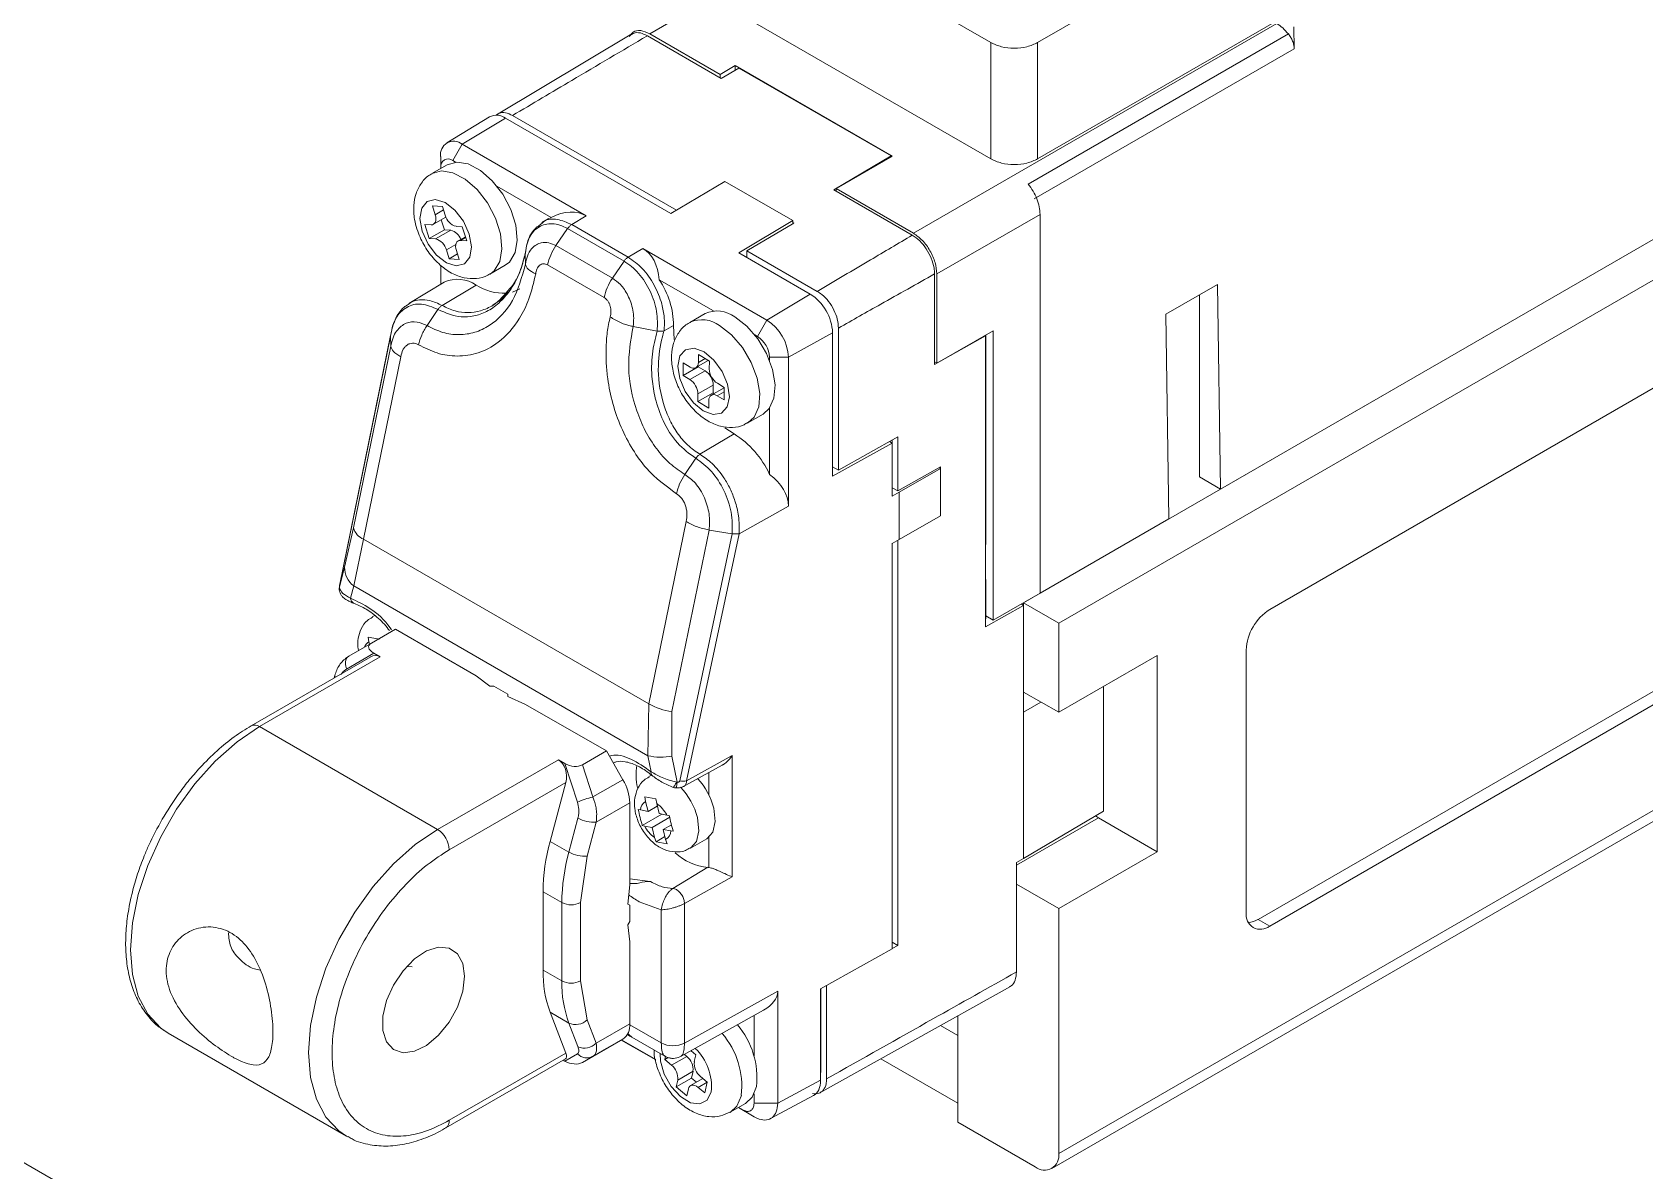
# Model space of a CAD drawing. Header units: millimetres. Extents: x 5 to 415, y 5 to 292.
# Drawn here: x 339.24 to 363.56, y 244.59 to 261.77 of the extents above; entities that cross this region are included whole.
import ezdxf

# ---------------------------------------------------------------- set-up
doc = ezdxf.new("R2010")
doc.units = ezdxf.units.MM

msp = doc.modelspace()

# ---------------------------------------------------------------- linework, layer by layer
at = {"color": 7, "linetype": 'Continuous', "lineweight": 18}
for p, q in [((354.725, 244.851), (401.996, 272.14)), ((354.622, 244.622), (401.892, 271.911)), ((353.7, 261.611), (349.882, 263.816)), ((358.049, 263.714), (354.407, 261.611)), ((353.7, 259.856), (349.882, 262.06)), ((348.286, 261.743), (346.245, 260.523)), ((349.634, 261.07), (348.521, 261.713)), ((348.556, 261.744), (349.617, 261.131)), ((352.533, 258.733), (358.013, 261.897)), ((358.189, 261.742), (354.264, 259.476)), ((357.978, 261.917), (354.407, 259.856)), ((358.273, 261.849), (358.278, 261.517)), ((353.7, 259.856), (353.7, 261.611)), ((358.278, 261.517), (354.353, 259.251)), ((354.407, 261.611), (354.407, 259.856)), ((354.725, 252.853), (369.999, 261.67)), ((349.617, 261.131), (349.846, 261.264)), ((349.899, 261.227), (349.634, 261.07)), ((349.846, 261.264), (352.215, 259.897)), ((349.846, 261.264), (349.846, 261.196)), ((352.198, 259.9), (349.899, 261.227)), ((349.617, 261.08), (349.617, 261.131)), ((357.165, 254.875), (367.524, 260.855)), ((346.141, 260.49), (345.495, 260.099)), ((348.962, 259.082), (346.488, 260.511)), ((367.064, 260.589), (354.195, 253.159)), ((346.382, 260.469), (345.727, 260.078)), ((348.874, 259.03), (346.382, 260.469)), ((345.727, 260.078), (345.586, 259.83)), ((345.727, 260.078), (347.6, 258.997)), ((339.752, 244.342), (312.764, 259.922)), ((345.502, 259.766), (345.272, 259.634)), ((345.403, 259.89), (345.405, 259.725)), ((345.403, 259.89), (345.403, 259.709)), ((345.586, 259.83), (345.628, 259.806)), ((351.331, 259.388), (352.198, 259.9)), ((352.215, 259.897), (351.367, 259.407)), ((352.198, 259.886), (352.198, 259.9)), ((345.405, 259.725), (345.405, 259.71)), ((349.687, 259.515), (348.874, 259.03)), ((350.713, 258.924), (349.687, 259.515)), ((346.251, 259.446), (347.069, 258.974)), ((352.516, 258.704), (351.331, 259.388)), ((351.367, 259.407), (351.367, 259.368)), ((351.367, 259.407), (352.533, 258.733)), ((345.429, 259.138), (345.278, 259.147)), ((345.278, 259.147), (345.32, 259.014)), ((345.471, 259.005), (345.429, 259.138)), ((368.408, 259.119), (357.907, 253.057)), ((345.164, 258.867), (345.231, 258.654)), ((345.258, 258.861), (345.164, 258.867)), ((345.461, 258.787), (345.231, 258.654)), ((345.295, 258.869), (345.482, 258.977)), ((345.325, 258.648), (345.555, 258.781)), ((345.413, 258.937), (345.461, 258.787)), ((345.461, 258.787), (345.555, 258.781)), ((345.729, 258.833), (345.635, 258.838)), ((345.796, 258.62), (345.729, 258.833)), ((346.934, 258.888), (346.866, 258.829)), ((347.025, 258.952), (346.93, 258.894)), ((347.025, 258.952), (347.069, 258.974)), ((347.317, 258.804), (347.142, 258.547)), ((347.317, 258.804), (348.169, 258.312)), ((347.38, 258.865), (347.6, 258.997)), ((347.38, 258.865), (348.231, 258.374)), ((349.899, 258.438), (350.713, 258.924)), ((350.73, 258.888), (350.023, 258.47)), ((350.713, 258.924), (350.713, 258.878)), ((350.713, 258.898), (350.73, 258.888)), ((352.887, 258.121), (354.443, 259.019)), ((354.443, 253.303), (354.443, 259.019)), ((345.231, 258.654), (345.325, 258.648)), ((345.776, 258.682), (345.665, 258.617)), ((345.702, 258.625), (345.796, 258.62)), ((347.142, 258.547), (347.993, 258.056)), ((345.489, 258.482), (345.531, 258.349)), ((345.656, 258.421), (345.531, 258.349)), ((345.531, 258.349), (345.682, 258.34)), ((345.682, 258.34), (345.64, 258.473)), ((346.675, 258.409), (346.681, 258.265)), ((347.993, 258.056), (348.169, 258.312)), ((348.231, 258.374), (348.451, 258.505)), ((348.451, 258.505), (350.324, 257.424)), ((349.899, 258.438), (350.978, 257.815)), ((350.023, 258.47), (350.023, 258.366)), ((351.084, 257.857), (350.023, 258.47)), ((345.403, 258.254), (345.403, 257.964)), ((345.405, 258.252), (345.405, 257.965)), ((346.147, 258.118), (346.377, 258.251)), ((347.014, 258.257), (347.868, 257.764)), ((352.853, 256.753), (352.853, 258.12)), ((352.887, 256.774), (352.887, 258.121)), ((345.456, 257.996), (344.925, 257.674)), ((345.425, 257.644), (345.94, 257.952)), ((346.485, 257.845), (346.595, 257.893)), ((349.517, 257.561), (348.699, 258.033)), ((350.978, 257.815), (350.324, 257.424)), ((356.341, 257.514), (357.119, 257.963)), ((357.119, 257.963), (357.165, 254.875)), ((344.899, 257.649), (344.928, 257.67)), ((345.362, 257.583), (345.197, 257.341)), ((356.847, 255.058), (356.847, 257.806)), ((348.306, 257.327), (348.669, 257.258)), ((348.772, 257.261), (348.915, 257.34)), ((348.915, 257.34), (348.923, 257.132)), ((349.391, 257.521), (349.161, 257.389)), ((350.324, 257.424), (350.182, 257.177)), ((356.387, 254.426), (356.341, 257.514)), ((343.88, 253.433), (344.644, 257.178)), ((344.646, 257.192), (343.881, 253.439)), ((344.65, 257.029), (344.644, 257.178)), ((350.182, 257.177), (350.14, 257.201)), ((351.314, 257.233), (350.649, 256.862)), ((351.314, 255.068), (351.314, 257.233)), ((351.404, 255.159), (351.404, 257.304)), ((353.623, 257.187), (352.853, 256.753)), ((352.887, 256.774), (353.735, 257.263)), ((353.613, 257.192), (353.623, 257.187)), ((353.623, 252.797), (353.623, 257.187)), ((353.624, 254.041), (353.624, 257.199)), ((353.735, 257.263), (353.735, 252.895)), ((344.65, 257.029), (344.089, 254.289)), ((344.239, 254.118), (344.802, 256.87)), ((349.291, 256.902), (349.29, 256.784)), ((349.456, 256.804), (349.291, 256.902)), ((350.649, 256.862), (350.363, 256.863)), ((350.363, 256.863), (350.363, 256.815)), ((350.649, 256.862), (350.649, 254.616)), ((349.061, 256.777), (349.059, 256.588)), ((349.288, 256.72), (349.059, 256.588)), ((349.164, 256.715), (349.061, 256.777)), ((349.162, 256.526), (349.391, 256.659)), ((349.254, 256.706), (349.44, 256.813)), ((349.288, 256.726), (349.288, 256.72)), ((349.288, 256.72), (349.391, 256.659)), ((349.455, 256.685), (349.456, 256.804)), ((352.853, 256.793), (352.887, 256.774)), ((349.059, 256.588), (349.162, 256.526)), ((349.513, 256.444), (349.283, 256.311)), ((349.68, 256.403), (349.485, 256.291)), ((349.513, 256.444), (349.512, 256.325)), ((349.68, 256.409), (349.577, 256.47)), ((349.677, 256.22), (349.68, 256.409)), ((349.512, 256.325), (349.282, 256.193)), ((349.283, 256.311), (349.282, 256.193)), ((349.282, 256.193), (349.447, 256.095)), ((349.447, 256.095), (349.448, 256.213)), ((349.512, 256.325), (349.528, 256.316)), ((349.574, 256.281), (349.677, 256.22)), ((350.036, 255.873), (350.266, 256.006)), ((350.363, 256.095), (350.363, 255.095)), ((349.829, 255.707), (349.314, 255.399)), ((349.69, 255.799), (349.829, 255.707)), ((351.404, 255.159), (352.298, 255.663)), ((352.298, 255.663), (352.298, 254.847)), ((352.213, 255.569), (351.314, 255.068)), ((352.173, 255.593), (352.213, 255.569)), ((352.213, 254.765), (352.213, 255.569)), ((352.215, 255.616), (352.215, 254.887)), ((349.251, 255.338), (349.086, 255.096)), ((351.314, 255.211), (351.404, 255.159)), ((352.298, 254.847), (352.943, 255.21)), ((352.94, 255.182), (352.321, 254.825)), ((352.94, 255.182), (352.917, 255.195)), ((352.94, 254.472), (352.94, 255.182)), ((352.943, 255.21), (352.943, 254.483)), ((352.215, 254.895), (352.298, 254.847)), ((357.165, 254.875), (356.847, 255.058)), ((352.215, 254.887), (352.213, 254.885)), ((352.213, 254.765), (352.321, 254.825)), ((352.321, 254.115), (352.321, 254.825)), ((350.649, 254.616), (349.904, 254.201)), ((352.321, 254.115), (352.94, 254.472)), ((352.94, 254.484), (352.943, 254.483)), ((352.943, 254.483), (352.94, 254.481)), ((354.443, 253.303), (356.387, 254.426)), ((357.731, 248.382), (368.231, 254.444)), ((343.954, 253.697), (344.089, 254.289)), ((349.105, 254.386), (348.542, 251.633)), ((349.453, 254.256), (348.892, 251.516)), ((349.801, 254.2), (349.011, 250.471)), ((349.904, 254.201), (349.113, 250.472)), ((349.801, 254.2), (349.453, 254.256)), ((357.907, 248.28), (368.408, 254.342)), ((344.239, 254.118), (344.092, 253.413)), ((348.542, 251.633), (344.239, 254.118)), ((352.321, 254.115), (352.213, 254.055)), ((352.213, 247.936), (352.213, 254.055)), ((352.215, 254.056), (352.215, 248.057)), ((352.298, 254.102), (352.298, 247.989)), ((353.623, 254.04), (353.624, 254.041)), ((343.954, 253.697), (343.875, 253.392)), ((353.624, 253.511), (353.623, 253.51)), ((353.624, 252.919), (353.624, 253.511)), ((343.875, 253.392), (343.876, 253.387)), ((344.092, 253.413), (344.044, 253.227)), ((348.53, 250.851), (344.092, 253.413)), ((354.443, 253.303), (353.735, 252.895)), ((344.408, 252.966), (344.372, 252.945)), ((354.195, 253.119), (353.623, 252.797)), ((353.624, 252.959), (353.735, 252.895)), ((354.195, 253.119), (354.16, 253.14)), ((354.195, 253.159), (354.195, 252.914)), ((354.195, 253.159), (354.725, 252.853)), ((354.195, 251.507), (354.195, 253.119)), ((344.72, 252.759), (344.358, 252.55)), ((345.938, 252.056), (344.72, 252.759)), ((353.624, 252.919), (353.623, 252.918)), ((354.725, 251.506), (354.725, 252.853)), ((344.358, 252.55), (344.017, 252.354)), ((344.31, 252.64), (344.478, 252.608)), ((344.321, 252.569), (344.31, 252.64)), ((344.33, 252.534), (344.321, 252.569)), ((344.348, 252.343), (342.544, 251.302)), ((344.491, 252.342), (342.669, 251.29)), ((343.984, 252.159), (344.396, 252.397)), ((344.396, 252.397), (344.491, 252.342)), ((356.21, 252.363), (354.725, 251.506)), ((356.21, 252.363), (356.21, 249.403)), ((357.554, 252.445), (357.554, 248.484)), ((343.807, 252.063), (343.797, 252.025)), ((346.144, 251.902), (345.938, 252.056)), ((346.144, 251.902), (346.205, 251.902)), ((346.205, 251.902), (346.417, 251.78)), ((346.417, 251.78), (346.417, 251.744)), ((346.684, 251.626), (346.417, 251.744)), ((354.195, 251.812), (354.725, 251.506)), ((355.4, 251.895), (355.4, 250.015)), ((347.902, 250.922), (346.684, 251.626)), ((348.53, 250.851), (348.542, 251.633)), ((348.892, 250.846), (348.892, 251.516)), ((354.456, 251.661), (354.195, 251.507)), ((354.195, 249.302), (354.195, 251.507)), ((345.356, 249.739), (342.669, 251.29)), ((345.356, 249.739), (347.178, 250.791)), ((347.274, 250.735), (347.178, 250.791)), ((347.54, 250.714), (347.902, 250.922)), ((347.902, 250.922), (348.152, 250.489)), ((348.578, 250.609), (348.53, 250.851)), ((348.892, 250.846), (348.97, 250.451)), ((349.113, 250.472), (349.8, 250.855)), ((349.8, 250.855), (349.8, 249.022)), ((347.466, 250.149), (347.274, 250.735)), ((347.54, 250.714), (347.699, 250.228)), ((348.583, 250.559), (348.544, 250.537)), ((349.047, 250.376), (349.648, 250.706)), ((345.533, 249.432), (347.291, 250.447)), ((347.291, 250.447), (347.054, 249.558)), ((347.699, 250.228), (348.152, 250.489)), ((348.97, 250.451), (348.959, 250.452)), ((347.748, 249.848), (348.255, 250.141)), ((348.255, 250.141), (348.255, 248.903)), ((348.383, 250.04), (348.416, 250.032)), ((348.416, 250.032), (348.531, 250.01)), ((348.482, 250.231), (348.65, 250.2)), ((348.493, 250.16), (348.482, 250.231)), ((348.531, 250.01), (348.493, 250.16)), ((348.67, 250.09), (348.531, 250.01)), ((348.65, 250.2), (348.661, 250.128)), ((348.661, 250.128), (348.698, 249.978)), ((347.337, 249.395), (347.474, 249.909)), ((347.611, 249.334), (347.748, 249.848)), ((348.74, 249.97), (348.443, 249.799)), ((348.476, 249.79), (348.443, 249.799)), ((348.591, 249.768), (348.476, 249.79)), ((348.858, 249.923), (348.591, 249.768)), ((348.698, 249.978), (348.813, 249.956)), ((348.885, 249.81), (348.758, 249.737)), ((348.813, 249.956), (348.851, 249.951)), ((354.195, 249.302), (355.4, 250.015)), ((355.28, 249.944), (355.326, 249.913)), ((355.326, 249.913), (356.21, 249.403)), ((347.337, 249.395), (347.054, 249.558)), ((348.628, 249.618), (348.591, 249.768)), ((348.651, 249.554), (348.628, 249.618)), ((348.784, 249.631), (348.651, 249.554)), ((348.818, 249.522), (348.651, 249.554)), ((348.873, 249.715), (348.758, 249.737)), ((348.758, 249.737), (348.796, 249.586)), ((348.796, 249.586), (348.818, 249.522)), ((348.912, 249.71), (348.873, 249.715)), ((349.169, 249.454), (349.416, 249.597)), ((347.513, 248.635), (347.611, 249.334)), ((354.088, 249.242), (354.195, 249.302)), ((356.21, 249.403), (354.725, 248.546)), ((349.435, 249.167), (348.906, 248.847)), ((354.088, 247.588), (354.088, 249.242)), ((354.089, 247.71), (354.089, 249.242)), ((348.225, 248.613), (348.255, 248.903)), ((348.565, 248.954), (348.255, 248.992)), ((348.255, 248.922), (348.368, 248.921)), ((348.57, 248.951), (348.565, 248.954)), ((349.8, 249.022), (349.081, 248.62)), ((354.725, 248.546), (354.089, 248.913)), ((346.947, 248.799), (346.947, 247.616)), ((347.23, 248.635), (346.947, 248.799)), ((347.23, 247.453), (347.23, 248.635)), ((347.513, 247.453), (347.513, 248.635)), ((348.225, 248.613), (348.255, 248.595)), ((348.255, 248.595), (348.255, 248.35)), ((348.73, 248.525), (348.397, 248.646)), ((349.081, 248.62), (349.081, 246.516)), ((348.255, 248.35), (348.225, 248.297)), ((348.73, 248.525), (348.73, 246.518)), ((354.725, 248.546), (354.725, 244.851)), ((357.731, 248.382), (357.907, 248.28)), ((348.225, 248.297), (348.255, 248.042)), ((348.255, 248.042), (348.255, 246.805)), ((351.134, 247.334), (352.213, 247.936)), ((352.215, 248.057), (352.213, 248.056)), ((352.213, 248.038), (352.298, 247.989)), ((352.213, 247.941), (352.298, 247.989)), ((344.903, 247.673), (344.972, 247.664)), ((347.23, 247.453), (346.947, 247.616)), ((354.089, 247.71), (354.088, 247.681)), ((347.611, 246.867), (347.513, 247.453)), ((351.11, 245.758), (353.999, 247.368)), ((351.224, 247.384), (351.225, 247.384)), ((351.225, 247.384), (351.35, 247.455)), ((351.225, 247.384), (351.225, 245.975)), ((349.081, 246.516), (350.487, 247.3)), ((350.487, 247.3), (350.487, 245.607)), ((351.134, 245.955), (351.134, 247.334)), ((351.136, 246.074), (351.136, 247.335)), ((347.054, 246.98), (347.291, 246.364)), ((347.054, 246.98), (347.337, 246.816)), ((347.748, 246.512), (347.611, 246.867)), ((349.03, 246.316), (350.273, 247.01)), ((350.13, 246.93), (350.13, 246.322)), ((353.205, 245.32), (353.205, 246.925)), ((341.294, 246.663), (343.981, 245.111)), ((347.337, 246.816), (347.474, 246.461)), ((348.255, 246.805), (347.748, 246.512)), ((353.205, 246.627), (352.942, 246.779)), ((347.902, 246.431), (347.54, 246.223)), ((348.152, 246.576), (347.699, 246.314)), ((347.902, 246.431), (348.152, 246.576)), ((348.647, 246.261), (348.127, 246.561)), ((348.13, 246.563), (348.646, 246.265)), ((348.288, 246.604), (348.782, 246.318)), ((349.252, 246.339), (349.179, 246.4)), ((345.481, 245.235), (347.285, 246.276)), ((347.291, 246.364), (345.533, 245.35)), ((347.274, 246.244), (347.252, 246.257)), ((347.466, 246.355), (347.274, 246.244)), ((347.54, 246.223), (347.699, 246.314)), ((348.794, 246.312), (348.784, 246.266)), ((348.836, 246.296), (348.784, 246.266)), ((348.784, 246.266), (348.885, 246.182)), ((348.885, 246.182), (349.115, 246.314)), ((349.079, 246.344), (349.115, 246.314)), ((349.229, 246.236), (349.252, 246.339)), ((353.205, 245.606), (352.043, 246.277)), ((349.186, 245.986), (348.956, 245.854)), ((348.979, 245.957), (348.956, 245.854)), ((349.209, 246.09), (348.979, 245.957)), ((349.359, 245.981), (349.173, 245.874)), ((349.209, 246.09), (349.186, 245.986)), ((349.186, 245.986), (349.261, 245.924)), ((349.424, 245.927), (349.323, 246.011)), ((349.388, 245.762), (349.424, 245.927)), ((350.487, 245.607), (351.134, 245.955)), ((348.956, 245.854), (349.117, 245.719)), ((349.117, 245.719), (349.14, 245.823)), ((349.287, 245.846), (349.388, 245.762)), ((350.13, 245.748), (350.13, 245.609)), ((350.377, 245.375), (351.026, 245.724)), ((349.771, 245.471), (350.001, 245.604)), ((350.133, 245.403), (349.893, 245.542)), ((349.896, 245.543), (349.956, 245.508)), ((350.133, 245.403), (350.03, 245.464)), ((350.13, 245.609), (350.487, 245.607)), ((354.372, 244.647), (353.205, 245.32)), ((344.003, 245.1), (343.981, 245.111))]:
    msp.add_line(p, q, dxfattribs=at)
at = {"color": 8, "linetype": 'Continuous', "lineweight": 18}
for p, q in [((348.556, 261.744), (349.735, 262.425)), ((345.32, 259.014), (345.445, 259.086)), ((345.631, 258.564), (345.489, 258.482)), ((345.78, 258.671), (345.702, 258.625)), ((349.29, 256.784), (349.391, 256.842)), ((349.679, 256.341), (349.574, 256.281)), ((348.544, 250.537), (348.587, 250.556)), ((349.45, 250.597), (349.45, 250.257)), ((355.326, 249.913), (354.089, 249.199)), ((349.45, 249.621), (349.45, 249.165)), ((354.088, 247.709), (354.089, 247.71)), ((348.255, 246.792), (348.73, 246.518)), ((349.423, 245.924), (349.287, 245.846)), ((351.136, 246.074), (351.134, 246.073)), ((350.03, 245.464), (349.956, 245.508))]:
    msp.add_line(p, q, dxfattribs=at)
at = {"color": 7, "linetype": 'Continuous', "lineweight": 18, "flags": 128}
for points in [[(346.377, 258.251), (346.441, 258.3), (346.526, 258.441), (346.558, 258.632), (346.536, 258.856), (346.46, 259.094), (346.339, 259.324), (346.182, 259.526), (346.003, 259.683), (345.819, 259.779), (345.645, 259.807), (345.502, 259.766)], [(345.125, 258.765), (345.213, 258.571), (345.341, 258.404), (345.491, 258.288), (345.639, 258.242), (345.763, 258.272), (345.843, 258.373), (345.869, 258.531), (345.835, 258.722), (345.747, 258.915), (345.619, 259.083), (345.469, 259.199), (345.321, 259.245), (345.197, 259.215), (345.117, 259.113), (345.091, 258.955), (345.125, 258.765)], [(345.258, 258.861), (345.279, 258.863), (345.297, 258.871), (345.312, 258.884), (345.323, 258.903), (345.33, 258.926), (345.331, 258.953), (345.328, 258.983), (345.32, 259.014)], [(345.702, 258.625), (345.681, 258.624), (345.663, 258.616), (345.648, 258.602), (345.637, 258.584), (345.631, 258.56), (345.629, 258.533), (345.632, 258.504), (345.64, 258.473)], [(350.266, 256.006), (350.36, 256.09), (350.43, 256.247), (350.446, 256.449), (350.408, 256.68), (350.318, 256.918), (350.185, 257.142), (350.02, 257.332), (349.838, 257.472)], [(349.375, 256.944), (349.226, 256.998), (349.098, 256.977), (349.012, 256.882), (348.98, 256.73), (349.008, 256.541), (349.09, 256.347), (349.215, 256.175), (349.363, 256.053), (349.512, 255.998), (349.64, 256.019), (349.726, 256.114), (349.758, 256.267), (349.731, 256.455), (349.648, 256.65), (349.523, 256.821), (349.375, 256.944)], [(344.089, 253.152), (344.09, 253.151), (344.102, 253.146)], [(352.213, 253.008), (352.213, 252.907), (352.213, 252.906)], [(344.017, 252.354), (344, 252.34), (343.993, 252.333)], [(342.669, 251.29), (342.332, 251.061), (342.004, 250.77), (341.697, 250.428), (341.419, 250.043), (341.18, 249.628), (340.985, 249.195), (340.842, 248.757), (340.754, 248.329), (340.725, 247.922), (340.754, 247.549), (340.842, 247.221), (340.985, 246.949), (341.18, 246.741), (341.294, 246.663)], [(349.416, 249.597), (349.416, 249.597), (349.508, 249.699), (349.545, 249.86), (349.523, 250.059)], [(345.763, 247.524), (345.735, 247.297), (345.655, 247.059), (345.53, 246.831), (345.37, 246.632), (345.19, 246.481), (345.006, 246.391), (344.835, 246.369), (344.691, 246.419), (344.587, 246.535), (344.532, 246.707), (344.532, 246.92), (344.587, 247.155), (344.691, 247.391), (344.835, 247.607), (345.006, 247.784), (345.19, 247.906), (345.37, 247.962), (345.53, 247.948), (345.655, 247.864), (345.735, 247.718), (345.763, 247.524)], [(349.287, 245.846), (349.263, 245.863), (349.239, 245.875), (349.216, 245.881), (349.194, 245.881), (349.175, 245.875), (349.159, 245.863), (349.147, 245.845), (349.14, 245.823)], [(350.001, 245.604), (350.101, 245.698), (350.168, 245.858)]]:
    msp.add_lwpolyline(points, dxfattribs=at)
at = {"color": 8, "linetype": 'Continuous', "lineweight": 18, "flags": 128}
for points in [[(345.274, 259.634), (345.416, 259.674), (345.589, 259.646), (345.773, 259.55), (345.952, 259.394), (346.109, 259.191), (346.231, 258.961), (346.306, 258.723), (346.328, 258.499), (346.296, 258.308), (346.211, 258.168), (346.148, 258.118)], [(349.608, 257.34), (349.79, 257.2), (349.955, 257.009), (350.088, 256.785), (350.178, 256.547), (350.217, 256.317), (350.2, 256.114), (350.13, 255.958), (350.037, 255.873)], [(343.881, 253.439), (343.881, 253.439), (343.88, 253.433)], [(349.275, 249.916), (349.298, 249.717), (349.261, 249.556), (349.169, 249.454), (349.169, 249.454)], [(343.981, 245.111), (343.867, 245.19), (343.672, 245.398), (343.529, 245.67), (343.441, 245.998), (343.412, 246.371), (343.441, 246.778), (343.529, 247.206), (343.672, 247.644), (343.867, 248.077), (344.106, 248.492), (344.384, 248.876), (344.691, 249.219), (345.019, 249.51), (345.356, 249.739)], [(348.228, 246.662), (348.244, 246.64), (348.288, 246.604), (348.288, 246.604)], [(348.716, 246.356), (348.721, 246.24), (348.776, 246.045), (348.881, 245.858), (349.02, 245.707), (349.171, 245.615), (349.313, 245.597), (349.422, 245.655), (349.484, 245.78)], [(349.938, 245.726), (349.871, 245.565), (349.769, 245.47)]]:
    msp.add_lwpolyline(points, dxfattribs=at)
at = {"color": 7, "linetype": 'Continuous', "lineweight": 18}
for centre, radius, start, end in [((346.244, 260.288), 0.227, 52.6431, 116.9972), ((345.601, 259.922), 0.201, 50.7967, 189.214), ((345.515, 259.743), 0.112, 50.7967, 189.214), ((345.692, 259.058), 0.227, 193.5873, 255.3828), ((345.501, 258.567), 0.22, 19.9046, 75.747), ((345.268, 258.428), 0.227, 13.5873, 75.3828), ((345.659, 257.55), 0.49, 55.1289, 114.5113), ((346.361, 258.607), 0.779, 237.2747, 272.3223), ((347.674, 257.334), 1.241, 0.3061, 34.2962), ((350.584, 257.2), 0.731, 2.6055, 57.3945), ((349.574, 257.126), 0.435, 52.6798, 114.8396), ((349.943, 256.83), 0.706, 2.6055, 57.3945), ((349.97, 256.845), 0.393, 2.6055, 57.3945), ((349.214, 256.773), 0.0765, 229.2959, 7.6773), ((349.245, 256.434), 0.269, 2.0947, 56.8925), ((349.723, 256.695), 0.269, 182.0947, 236.8925), ((349.015, 256.301), 0.269, 2.0947, 56.8925), ((349.524, 256.223), 0.0765, 49.2959, 187.6773), ((349.065, 254.5), 1.428, 24.6484, 57.6802), ((344.335, 254.353), 0.254, 194.6433, 247.8229), ((344.31, 253.695), 0.357, 179.6706, 232.1791), ((358.321, 252.41), 0.768, 122.6055, 177.3945), ((349.049, 252.563), 1.059, 241.3971, 261.4817), ((348.723, 251.7), 0.871, 257.2195, 281.2281), ((349.384, 250.567), 1.033, 172.2971, 190.9412), ((347.534, 250.116), 0.721, 1.9565, 31.1437), ((349.061, 250.728), 0.262, 259.029, 281.4355), ((348.512, 249.797), 1.044, 14.4989, 42.6057), ((347.968, 249.045), 1.213, 102.8357, 114.4673), ((348.561, 250.032), 0.145, 117.863, 180.0731), ((348.381, 249.728), 0.489, 27.8638, 55.0679), ((347.711, 250.329), 0.482, 240.573, 274.4412), ((348.908, 250.019), 0.489, 207.8638, 235.0679), ((345.149, 249.415), 0.384, 2.6055, 57.3945), ((349.919, 248.769), 2.972, 164.5964, 179.4278), ((348.728, 249.715), 0.145, 297.863, 0.0731), ((350.202, 248.606), 2.972, 164.5964, 179.4278), ((347.574, 249.815), 0.482, 240.573, 274.4412), ((349.515, 250.019), 0.856, 227.77, 264.6659), ((349.434, 249.077), 0.0899, 80.1027, 89.1957), ((347.372, 248.908), 0.307, 242.6097, 297.3903), ((357.769, 248.449), 0.218, 170.786, 309.2033), ((357.561, 248.652), 0.319, 274.2956, 302.1014), ((348.724, 247.587), 1.777, 179.0429, 199.9698), ((347.372, 247.726), 0.307, 242.6097, 297.3903), ((349.007, 247.423), 1.777, 179.0429, 199.9698), ((347.438, 247.035), 0.241, 245.1196, 315.9168), ((348.005, 246.78), 0.252, 305.698, 5.6204), ((348.919, 245.986), 1.255, 354.1655, 39.9227), ((347.575, 246.679), 0.241, 245.1196, 315.9168), ((348.907, 246.86), 0.385, 242.6565, 296.7662), ((347.608, 246.481), 0.19, 221.6035, 298.6028), ((348.723, 245.982), 0.257, 354.3911, 50.9992), ((348.953, 246.115), 0.257, 354.3911, 50.9992), ((349.485, 246.211), 0.257, 174.3911, 230.9992), ((354.51, 244.816), 0.218, 230.7967, 9.214)]:
    msp.add_arc(centre, radius, start, end, dxfattribs=at)
at = {"color": 8, "linetype": 'Continuous', "lineweight": 18}
for centre, radius, start, end in [((349.344, 256.992), 0.437, 52.7303, 114.3301), ((344.147, 253.238), 0.104, 186.1348, 236.1334), ((344.375, 252.454), 0.126, 115.3243, 163.4871), ((344.15, 252.238), 0.183, 148.7409, 205.3665), ((343.843, 252.057), 0.036, 170.2858, 217.2908), ((342.596, 251.191), 0.123, 53.6691, 115.3766), ((348.628, 250.591), 0.053, 159.6034, 223.5647), ((348.267, 249.656), 1.042, 14.4716, 43.8397), ((349.115, 249.88), 1.427, 232.1158, 239.8066), ((348.716, 245.862), 1.229, 353.6564, 40.6028), ((348.685, 245.859), 0.803, 354.3718, 45.8983), ((345.408, 245.337), 0.126, 306.0804, 5.587)]:
    msp.add_arc(centre, radius, start, end, dxfattribs=at)
at = {"color": 7, "linetype": 'Continuous', "lineweight": 18}
for centre, major_axis, ratio, start_param, end_param in [((347.013, 257.968), (0.584, 1.03), 0.582265, 6.278788, 6.987561), ((347.864, 257.476), (0.584, 1.03), 0.582265, 5.570015, 6.278788), ((349.326, 254.623), (1.322, -0.01), 0.582312, 0.004439, 0.673727), ((344.594, 252.456), (0.277, -0.044), 0.427891, 2.6564, 3.982929), ((344.427, 252.1), (-0.02, 0.262), 0.715187, 5.829269, 6.614586), ((347.114, 250.549), (-0.02, 0.262), 0.715187, 4.258473, 5.829269), ((347.376, 250.85), (0.213, -0.081), 0.649455, 4.471399, 5.797929), ((349.773, 247.303), (0.713, -0.005), 0.572321, 5.493418, 6.287473), ((347.376, 246.359), (0.213, -0.081), 0.649455, 4.471399, 5.797929), ((347.114, 246.467), (-0.177, 0.186), 0.349555, 3.057513, 3.842992), ((350.781, 246.159), (-0.25, 0.433), 0.577206, 3.124143, 3.92692)]:
    msp.add_ellipse(centre, major_axis=major_axis, ratio=ratio, start_param=start_param, end_param=end_param, dxfattribs=at)
for points, knots in [([(348.521, 261.713), (348.141, 261.489), (347.462, 261.089), (346.785, 260.687), (346.488, 260.511)], [0, 0, 0, 0, 0.5600048, 1, 1, 1, 1]), ([(348.556, 261.744), (348.51, 261.764), (348.418, 261.804), (348.305, 261.785), (348.265, 261.726), (348.247, 261.701)], [0, 0, 0, 0, 0.361076, 0.722152, 1, 1, 1, 1]), ([(348.277, 261.73), (348.296, 261.742), (348.343, 261.769), (348.431, 261.757), (348.495, 261.726), (348.521, 261.713)], [0, 0, 0, 0, 0.299747, 0.722127, 1, 1, 1, 1]), ([(346.488, 260.511), (346.452, 260.527), (346.381, 260.559), (346.301, 260.559), (346.27, 260.533), (346.262, 260.527)], [0, 0, 0, 0, 0.422991, 0.845983, 1, 1, 1, 1]), ([(345.276, 259.63), (345.266, 259.626), (345.199, 259.599), (345.108, 259.495), (345.023, 259.335), (344.99, 259.148), (344.999, 258.966), (345.032, 258.847), (345.045, 258.799)], [0, 0, 0, 0, 0.035251, 0.237625, 0.430959, 0.631333, 0.850115, 1, 1, 1, 1]), ([(345.045, 258.799), (345.06, 258.757), (345.102, 258.639), (345.208, 258.454), (345.371, 258.265), (345.556, 258.129), (345.751, 258.053), (345.938, 258.044), (346.076, 258.07), (346.134, 258.115), (346.144, 258.123)], [0, 0, 0, 0, 0.086895, 0.243578, 0.402729, 0.567651, 0.711123, 0.843446, 0.971348, 1, 1, 1, 1]), ([(346.675, 258.409), (346.69, 258.5), (346.721, 258.68), (346.85, 258.819), (346.978, 258.873), (347.086, 258.883), (347.2, 258.862), (347.278, 258.823), (347.317, 258.804)], [0, 0, 0, 0, 0.249328, 0.498429, 0.623734, 0.74892, 0.874188, 1, 1, 1, 1]), ([(346.854, 258.832), (346.825, 258.799), (346.762, 258.729), (346.703, 258.592), (346.689, 258.487), (346.683, 258.439)], [0, 0, 0, 0, 0.3342178, 0.7040624, 1, 1, 1, 1]), ([(347.142, 258.547), (347.106, 258.564), (347.031, 258.599), (346.929, 258.598), (346.842, 258.564), (346.766, 258.5), (346.706, 258.399), (346.689, 258.308), (346.681, 258.265)], [0, 0, 0, 0, 0.1677364, 0.3521428, 0.4871717, 0.6389737, 0.831837, 1, 1, 1, 1]), ([(351.084, 257.857), (351.351, 258.016), (351.828, 258.298), (352.306, 258.58), (352.516, 258.704)], [0, 0, 0, 0, 0.560004, 1, 1, 1, 1]), ([(352.516, 258.704), (352.554, 258.678), (352.63, 258.626), (352.731, 258.5), (352.807, 258.357), (352.847, 258.224), (352.851, 258.15), (352.853, 258.12)], [0, 0, 0, 0, 0.214702, 0.429406, 0.644091, 0.858768, 1, 1, 1, 1]), ([(345.362, 257.583), (345.478, 257.533), (345.657, 257.457), (345.907, 257.478), (346.102, 257.546), (346.288, 257.675), (346.454, 257.864), (346.593, 258.11), (346.647, 258.308), (346.675, 258.409)], [0, 0, 0, 0, 0.208514, 0.323681, 0.445533, 0.574254, 0.709641, 0.851769, 1, 1, 1, 1]), ([(346.683, 258.443), (346.661, 258.357), (346.617, 258.184), (346.532, 258.001), (346.466, 257.92), (346.448, 257.898)], [0, 0, 0, 0, 0.4240033, 0.8469584, 1, 1, 1, 1]), ([(346.68, 258.425), (346.679, 258.424), (346.675, 258.419), (346.675, 258.414), (346.675, 258.409)], [0, 0, 0, 0, 0.2539599, 1, 1, 1, 1]), ([(348.169, 258.312), (348.207, 258.287), (348.283, 258.237), (348.39, 258.13), (348.485, 258.003), (348.589, 257.815), (348.679, 257.55), (348.672, 257.355), (348.669, 257.258)], [0, 0, 0, 0, 0.125761, 0.251022, 0.376238, 0.501616, 0.75075, 1, 1, 1, 1]), ([(348.772, 257.261), (348.775, 257.296), (348.781, 257.354), (348.778, 257.423), (348.77, 257.522), (348.738, 257.695), (348.631, 257.959), (348.451, 258.217), (348.304, 258.322), (348.231, 258.374)], [0, 0, 0, 0, 0.090046, 0.1488, 0.16561, 0.323005, 0.545075, 0.775892, 1, 1, 1, 1]), ([(345.069, 257.05), (345.162, 257.004), (345.355, 256.908), (345.663, 256.867), (345.979, 256.913), (346.312, 257.09), (346.569, 257.383), (346.751, 257.748), (346.807, 257.992), (346.836, 258.121)], [0, 0, 0, 0, 0.121587, 0.252403, 0.39297, 0.543184, 0.741385, 0.863001, 1, 1, 1, 1]), ([(346.681, 258.265), (346.627, 258.072), (346.519, 257.684), (346.21, 257.365), (345.92, 257.228), (345.682, 257.194), (345.435, 257.223), (345.276, 257.302), (345.197, 257.341)], [0, 0, 0, 0, 0.24816, 0.498007, 0.623539, 0.749196, 0.875133, 1, 1, 1, 1]), ([(346.681, 258.265), (346.689, 258.24), (346.706, 258.189), (346.793, 258.144), (346.836, 258.121)], [0, 0, 0, 0, 0.50013, 1, 1, 1, 1]), ([(346.836, 258.121), (346.838, 258.134), (346.84, 258.16), (346.853, 258.195), (346.871, 258.227), (346.894, 258.251), (346.922, 258.268), (346.952, 258.274), (346.984, 258.272), (347.004, 258.262), (347.014, 258.257)], [0, 0, 0, 0, 0.11782, 0.242931, 0.371062, 0.499161, 0.624773, 0.752597, 0.87771, 1, 1, 1, 1]), ([(348.306, 257.327), (348.31, 257.368), (348.319, 257.447), (348.304, 257.573), (348.274, 257.691), (348.216, 257.826), (348.123, 257.963), (348.035, 258.026), (347.993, 258.056)], [0, 0, 0, 0, 0.155857, 0.300953, 0.437924, 0.567125, 0.799357, 1, 1, 1, 1]), ([(352.853, 258.12), (352.583, 257.968), (352.099, 257.696), (351.616, 257.424), (351.404, 257.304)], [0, 0, 0, 0, 0.560005, 1, 1, 1, 1]), ([(346.415, 257.855), (346.397, 257.829), (346.332, 257.741), (346.249, 257.686), (346.19, 257.647)], [0, 0, 0, 0, 0.2869154, 1, 1, 1, 1]), ([(351.404, 257.304), (351.4, 257.347), (351.393, 257.434), (351.338, 257.577), (351.257, 257.707), (351.167, 257.803), (351.107, 257.842), (351.084, 257.857)], [0, 0, 0, 0, 0.214702, 0.429404, 0.644089, 0.858766, 1, 1, 1, 1]), ([(344.644, 257.178), (344.665, 257.273), (344.708, 257.463), (344.882, 257.633), (345.11, 257.692), (345.278, 257.619), (345.362, 257.583)], [0, 0, 0, 0, 0.249805, 0.4994208, 0.7493558, 1, 1, 1, 1]), ([(344.898, 257.65), (344.883, 257.641), (344.826, 257.606), (344.751, 257.505), (344.679, 257.362), (344.659, 257.25), (344.65, 257.199)], [0, 0, 0, 0, 0.110958, 0.424271, 0.735338, 1, 1, 1, 1]), ([(345.425, 257.644), (345.413, 257.637), (345.391, 257.621), (345.372, 257.596), (345.362, 257.583)], [0, 0, 0, 0, 0.497258, 1, 1, 1, 1]), ([(347.868, 257.764), (347.878, 257.757), (347.897, 257.744), (347.923, 257.713), (347.945, 257.677), (347.961, 257.636), (347.97, 257.593), (347.973, 257.55), (347.97, 257.508), (347.962, 257.485), (347.959, 257.473)], [0, 0, 0, 0, 0.120683, 0.247152, 0.372056, 0.500257, 0.625655, 0.756459, 0.880216, 1, 1, 1, 1]), ([(345.197, 257.341), (345.146, 257.363), (345.039, 257.411), (344.904, 257.392), (344.804, 257.333), (344.735, 257.259), (344.679, 257.159), (344.659, 257.073), (344.65, 257.029)], [0, 0, 0, 0, 0.20459, 0.437673, 0.566426, 0.702382, 0.846176, 1, 1, 1, 1]), ([(345.069, 257.05), (345.082, 257.1), (345.109, 257.2), (345.167, 257.294), (345.197, 257.341)], [0, 0, 0, 0, 0.497276, 1, 1, 1, 1]), ([(347.959, 257.473), (347.943, 257.396), (347.911, 257.241), (347.895, 257.002), (347.898, 256.766), (347.925, 256.49), (347.991, 256.165), (348.119, 255.802), (348.291, 255.472), (348.558, 255.096), (348.802, 254.919), (348.961, 254.804)], [0, 0, 0, 0, 0.0807818, 0.1631825, 0.2359455, 0.3083729, 0.4276881, 0.5464675, 0.668586, 0.7850252, 1, 1, 1, 1]), ([(348.306, 257.327), (348.298, 257.329), (348.234, 257.342), (348.104, 257.383), (348.009, 257.442), (347.959, 257.473)], [0, 0, 0, 0, 0.057383, 0.500719, 1, 1, 1, 1]), ([(349.086, 255.096), (349.009, 255.147), (348.855, 255.25), (348.653, 255.478), (348.483, 255.749), (348.312, 256.152), (348.2, 256.713), (348.271, 257.123), (348.306, 257.327)], [0, 0, 0, 0, 0.124992, 0.25075, 0.376332, 0.502046, 0.751878, 1, 1, 1, 1]), ([(349.169, 257.386), (349.153, 257.379), (349.081, 257.348), (348.988, 257.238), (348.908, 257.076), (348.878, 256.887), (348.895, 256.677), (348.963, 256.453), (349.08, 256.234), (349.238, 256.041), (349.421, 255.898), (349.615, 255.815), (349.802, 255.797), (349.949, 255.82), (350.015, 255.867), (350.032, 255.88)], [0, 0, 0, 0, 0.022012, 0.101681, 0.178195, 0.257964, 0.345179, 0.438463, 0.532741, 0.628356, 0.727178, 0.814747, 0.895167, 0.97242, 1, 1, 1, 1]), ([(348.669, 257.258), (348.64, 257.144), (348.581, 256.913), (348.582, 256.562), (348.637, 256.22), (348.755, 255.882), (348.961, 255.549), (349.155, 255.408), (349.251, 255.338)], [0, 0, 0, 0, 0.165533, 0.335366, 0.46358, 0.624197, 0.813309, 1, 1, 1, 1]), ([(348.772, 257.261), (348.761, 257.259), (348.742, 257.254), (348.71, 257.254), (348.686, 257.256), (348.674, 257.258), (348.669, 257.258)], [0, 0, 0, 0, 0.3750968, 0.6707688, 0.8788018, 1, 1, 1, 1]), ([(349.314, 255.399), (349.25, 255.442), (349.125, 255.528), (348.967, 255.717), (348.84, 255.941), (348.717, 256.278), (348.664, 256.71), (348.714, 257.068), (348.764, 257.232), (348.772, 257.261)], [0, 0, 0, 0, 0.126531, 0.24913, 0.370781, 0.498971, 0.748687, 0.955099, 1, 1, 1, 1]), ([(344.65, 257.029), (344.658, 257.002), (344.674, 256.948), (344.759, 256.896), (344.802, 256.87)], [0, 0, 0, 0, 0.500435, 1, 1, 1, 1]), ([(344.802, 256.87), (344.81, 256.906), (344.823, 256.962), (344.86, 257.016), (344.895, 257.049), (344.935, 257.069), (344.979, 257.076), (345.025, 257.072), (345.054, 257.058), (345.069, 257.05)], [0, 0, 0, 0, 0.245572, 0.373218, 0.499285, 0.625401, 0.751777, 0.877837, 1, 1, 1, 1]), ([(349.251, 255.338), (349.261, 255.35), (349.28, 255.376), (349.303, 255.391), (349.314, 255.399)], [0, 0, 0, 0, 0.502742, 1, 1, 1, 1]), ([(349.314, 255.399), (349.376, 255.356), (349.507, 255.267), (349.661, 255.076), (349.773, 254.879), (349.851, 254.684), (349.91, 254.449), (349.906, 254.289), (349.904, 254.201)], [0, 0, 0, 0, 0.180061, 0.378365, 0.505739, 0.63991, 0.801206, 1, 1, 1, 1]), ([(349.251, 255.338), (349.333, 255.278), (349.496, 255.159), (349.685, 254.86), (349.804, 254.521), (349.802, 254.307), (349.801, 254.2)], [0, 0, 0, 0, 0.2502245, 0.5000044, 0.7497637, 1, 1, 1, 1]), ([(349.086, 255.096), (349.057, 255.048), (349, 254.954), (348.974, 254.854), (348.961, 254.804)], [0, 0, 0, 0, 0.502722, 1, 1, 1, 1]), ([(349.453, 254.256), (349.457, 254.337), (349.466, 254.496), (349.401, 254.711), (349.321, 254.861), (349.226, 254.994), (349.141, 255.056), (349.086, 255.096)], [0, 0, 0, 0, 0.256012, 0.50256, 0.638236, 0.766006, 1, 1, 1, 1]), ([(348.961, 254.804), (348.975, 254.794), (349.003, 254.775), (349.041, 254.732), (349.073, 254.681), (349.097, 254.623), (349.113, 254.562), (349.122, 254.48), (349.112, 254.423), (349.105, 254.386)], [0, 0, 0, 0, 0.121784, 0.248137, 0.373872, 0.500587, 0.62603, 0.753831, 1, 1, 1, 1]), ([(349.105, 254.386), (349.156, 254.358), (349.258, 254.302), (349.388, 254.271), (349.453, 254.256)], [0, 0, 0, 0, 0.49864, 1, 1, 1, 1]), ([(349.801, 254.2), (349.811, 254.199), (349.83, 254.196), (349.858, 254.199), (349.88, 254.2), (349.894, 254.199), (349.901, 254.201), (349.904, 254.201)], [0, 0, 0, 0, 0.249886, 0.499926, 0.747959, 0.907794, 1, 1, 1, 1]), ([(343.88, 253.433), (343.88, 253.432), (343.879, 253.428), (343.878, 253.421), (343.877, 253.411), (343.876, 253.4), (343.875, 253.395), (343.875, 253.392)], [0, 0, 0, 0, 0.105787, 0.213994, 0.459109, 0.727072, 1, 1, 1, 1]), ([(343.874, 253.358), (343.874, 253.36), (343.871, 253.372), (343.874, 253.383), (343.875, 253.392)], [0, 0, 0, 0, 0.204664, 1, 1, 1, 1]), ([(343.893, 253.294), (343.888, 253.302), (343.878, 253.321), (343.872, 253.353), (343.875, 253.376), (343.876, 253.387)], [0, 0, 0, 0, 0.284926, 0.660067, 1, 1, 1, 1]), ([(343.876, 253.387), (343.887, 253.358), (343.908, 253.303), (344, 253.251), (344.044, 253.227)], [0, 0, 0, 0, 0.529808, 1, 1, 1, 1]), ([(343.891, 253.295), (343.898, 253.282), (343.912, 253.256), (343.955, 253.219), (344.013, 253.183), (344.064, 253.162), (344.089, 253.152)], [0, 0, 0, 0, 0.258838, 0.511134, 0.758148, 1, 1, 1, 1]), ([(344.103, 253.146), (344.132, 253.135), (344.218, 253.102), (344.373, 253.004), (344.527, 252.874), (344.607, 252.771), (344.633, 252.738)], [0, 0, 0, 0, 0.171541, 0.505482, 0.840812, 1, 1, 1, 1]), ([(344.376, 252.939), (344.349, 252.924), (344.276, 252.885), (344.199, 252.77), (344.155, 252.622), (344.146, 252.507), (344.163, 252.446), (344.165, 252.439)], [0, 0, 0, 0, 0.155838, 0.423563, 0.685421, 0.964406, 1, 1, 1, 1]), ([(343.993, 252.333), (343.971, 252.317), (343.928, 252.286), (343.875, 252.22), (343.833, 252.145), (343.815, 252.088), (343.806, 252.06)], [0, 0, 0, 0, 0.256905, 0.508931, 0.756481, 1, 1, 1, 1]), ([(344.017, 252.354), (343.997, 252.342), (343.974, 252.328), (343.958, 252.306), (343.956, 252.304)], [0, 0, 0, 0, 0.914365, 1, 1, 1, 1]), ([(342.544, 251.301), (342.459, 251.248), (342.284, 251.141), (342.025, 250.928), (341.794, 250.699), (341.6, 250.474), (341.403, 250.218), (341.281, 250.019), (341.203, 249.891)], [0, 0, 0, 0, 0.169617, 0.34463, 0.52938, 0.664568, 0.78429, 1, 1, 1, 1]), ([(348.007, 250.741), (348.021, 250.748), (348.067, 250.771), (348.183, 250.767), (348.352, 250.715), (348.495, 250.629), (348.573, 250.568), (348.589, 250.555)], [0, 0, 0, 0, 0.114276, 0.376263, 0.65741, 0.928389, 1, 1, 1, 1]), ([(349.8, 250.855), (349.8, 250.854), (349.785, 250.831), (349.743, 250.779), (349.691, 250.726), (349.652, 250.71), (349.648, 250.708)], [0, 0, 0, 0, 0.010383, 0.386592, 0.932808, 1, 1, 1, 1]), ([(348.548, 250.53), (348.521, 250.516), (348.448, 250.477), (348.371, 250.362), (348.325, 250.213), (348.325, 250.045), (348.372, 249.863), (348.47, 249.68), (348.608, 249.528), (348.767, 249.429), (348.932, 249.392), (349.073, 249.402), (349.142, 249.446), (349.165, 249.461)], [0, 0, 0, 0, 0.0525194, 0.1427459, 0.2309955, 0.3250166, 0.4299772, 0.5414011, 0.6573792, 0.7640196, 0.8600499, 0.9525702, 1, 1, 1, 1]), ([(348.578, 250.609), (348.631, 250.578), (348.743, 250.511), (348.884, 250.473), (348.959, 250.452)], [0, 0, 0, 0, 0.470945, 1, 1, 1, 1]), ([(348.586, 250.557), (348.609, 250.539), (348.656, 250.503), (348.765, 250.436), (348.853, 250.398), (348.912, 250.373)], [0, 0, 0, 0, 0.251689, 0.501047, 1, 1, 1, 1]), ([(348.909, 250.374), (348.916, 250.372), (348.93, 250.367), (348.945, 250.365), (348.952, 250.364)], [0, 0, 0, 0, 0.496274, 1, 1, 1, 1]), ([(348.952, 250.364), (348.971, 250.364), (349.005, 250.363), (349.038, 250.376), (349.052, 250.382)], [0, 0, 0, 0, 0.542056, 1, 1, 1, 1]), ([(349.011, 250.471), (349.011, 250.47), (349.01, 250.466), (349.005, 250.461), (348.996, 250.455), (348.984, 250.451), (348.975, 250.451), (348.97, 250.451)], [0, 0, 0, 0, 0.107272, 0.216266, 0.463262, 0.73307, 1, 1, 1, 1]), ([(347.466, 250.149), (347.475, 250.115), (347.489, 250.058), (347.488, 249.975), (347.478, 249.931), (347.474, 249.909)], [0, 0, 0, 0, 0.427559, 0.711619, 1, 1, 1, 1]), ([(347.699, 250.228), (347.718, 250.173), (347.747, 250.089), (347.76, 249.958), (347.752, 249.889), (347.748, 249.848)], [0, 0, 0, 0, 0.430059, 0.666913, 1, 1, 1, 1]), ([(341.203, 249.891), (341.132, 249.762), (341.034, 249.58), (340.916, 249.303), (340.828, 249.066), (340.747, 248.786), (340.687, 248.497), (340.653, 248.205), (340.648, 247.918), (340.676, 247.641), (340.738, 247.38), (340.837, 247.141), (340.975, 246.929), (341.128, 246.766), (341.247, 246.698), (341.294, 246.672)], [0, 0, 0, 0, 0.104413, 0.146734, 0.216489, 0.288104, 0.364141, 0.442633, 0.522913, 0.604545, 0.687296, 0.771116, 0.856269, 0.943629, 1, 1, 1, 1]), ([(345.533, 245.35), (345.422, 245.292), (345.2, 245.178), (344.871, 245.103), (344.557, 245.108), (344.274, 245.211), (344.044, 245.404), (343.882, 245.673), (343.786, 245.997), (343.755, 246.365), (343.786, 246.767), (343.882, 247.203), (344.044, 247.659), (344.274, 248.118), (344.557, 248.547), (344.871, 248.914), (345.2, 249.219), (345.422, 249.361), (345.533, 249.432)], [0, 0, 0, 0, 0.060014, 0.12001, 0.184322, 0.249999, 0.315676, 0.379989, 0.439977, 0.5, 0.559988, 0.620011, 0.684323, 0.75, 0.815677, 0.879989, 0.939969, 1, 1, 1, 1]), ([(349.45, 249.165), (349.462, 249.163), (349.477, 249.159), (349.512, 249.148), (349.553, 249.132), (349.619, 249.103), (349.7, 249.066), (349.761, 249.039), (349.793, 249.025), (349.8, 249.022), (349.8, 249.022)], [0, 0, 0, 0, 0.11544, 0.141145, 0.277216, 0.412411, 0.624676, 0.915152, 0.994966, 1, 1, 1, 1]), ([(348.565, 248.954), (348.51, 248.951), (348.443, 248.948), (348.381, 248.926), (348.368, 248.921)], [0, 0, 0, 0, 0.804617, 1, 1, 1, 1]), ([(348.906, 248.847), (348.852, 248.852), (348.745, 248.862), (348.629, 248.921), (348.57, 248.951)], [0, 0, 0, 0, 0.5, 1, 1, 1, 1]), ([(348.906, 248.847), (348.894, 248.839), (348.871, 248.823), (348.838, 248.788), (348.808, 248.746), (348.776, 248.688), (348.745, 248.608), (348.735, 248.554), (348.73, 248.525)], [0, 0, 0, 0, 0.1230873, 0.248535, 0.3771033, 0.5096528, 0.7350716, 1, 1, 1, 1]), ([(348.959, 248.83), (348.95, 248.835), (348.931, 248.845), (348.914, 248.846), (348.906, 248.847)], [0, 0, 0, 0, 0.5237, 1, 1, 1, 1]), ([(348.959, 248.83), (348.975, 248.819), (349.007, 248.797), (349.047, 248.741), (349.075, 248.679), (349.079, 248.64), (349.081, 248.62)], [0, 0, 0, 0, 0.25, 0.5, 0.75, 1, 1, 1, 1]), ([(349.081, 248.62), (349.068, 248.614), (349.043, 248.601), (348.999, 248.583), (348.952, 248.567), (348.887, 248.548), (348.805, 248.531), (348.756, 248.527), (348.73, 248.525)], [0, 0, 0, 0, 0.119498, 0.23974, 0.361536, 0.485663, 0.730817, 1, 1, 1, 1]), ([(342.242, 246.318), (342.153, 246.375), (341.973, 246.488), (341.69, 246.737), (341.444, 247.03), (341.282, 247.359), (341.246, 247.681), (341.333, 247.954), (341.518, 248.161), (341.783, 248.278), (342.084, 248.267), (342.356, 248.12), (342.569, 247.87), (342.727, 247.544), (342.83, 247.167), (342.878, 246.797), (342.871, 246.496), (342.817, 246.29), (342.71, 246.181), (342.538, 246.177), (342.361, 246.25), (342.256, 246.31), (342.242, 246.318)], [0, 0, 0, 0, 0.0504909, 0.1008712, 0.1540504, 0.209456, 0.2619899, 0.3113938, 0.3615785, 0.4152624, 0.4706129, 0.5223841, 0.5709463, 0.6215781, 0.6762458, 0.7309774, 0.7819261, 0.8311422, 0.8825965, 0.9374894, 0.9919286, 1, 1, 1, 1]), ([(342.68, 247.614), (342.651, 247.62), (342.529, 247.644), (342.364, 247.772), (342.218, 247.963), (342.208, 248.108), (342.203, 248.179)], [0, 0, 0, 0, 0.105438, 0.448175, 0.728242, 1, 1, 1, 1]), ([(351.225, 245.975), (351.759, 246.277), (352.714, 246.816), (353.668, 247.352), (354.088, 247.588)], [0, 0, 0, 0, 0.560004, 1, 1, 1, 1]), ([(354.088, 247.588), (354.084, 247.545), (354.075, 247.459), (354.031, 247.384), (353.989, 247.368), (353.978, 247.364)], [0, 0, 0, 0, 0.422928, 0.845857, 1, 1, 1, 1]), ([(348.21, 246.642), (348.216, 246.64), (348.238, 246.632), (348.268, 246.615), (348.288, 246.604)], [0, 0, 0, 0, 0.292355, 1, 1, 1, 1]), ([(347.474, 246.461), (347.48, 246.44), (347.49, 246.405), (347.485, 246.371), (347.472, 246.36), (347.466, 246.355)], [0, 0, 0, 0, 0.428724, 0.713281, 1, 1, 1, 1]), ([(347.699, 246.314), (347.711, 246.323), (347.736, 246.343), (347.761, 246.404), (347.753, 246.471), (347.748, 246.512)], [0, 0, 0, 0, 0.252769, 0.542585, 1, 1, 1, 1]), ([(348.624, 246.41), (348.623, 246.401), (348.619, 246.321), (348.662, 246.158), (348.752, 245.935), (348.893, 245.727), (349.063, 245.561), (349.25, 245.448), (349.44, 245.397), (349.619, 245.401), (349.719, 245.45), (349.765, 245.472)], [0, 0, 0, 0, 0.015949, 0.1447408, 0.2778775, 0.4120289, 0.5493411, 0.6780684, 0.7966962, 0.9077406, 1, 1, 1, 1]), ([(347.657, 246.297), (347.68, 246.306), (347.704, 246.315), (347.721, 246.332), (347.722, 246.334)], [0, 0, 0, 0, 0.917731, 1, 1, 1, 1]), ([(348.783, 246.319), (348.786, 246.317), (348.804, 246.305), (348.841, 246.292), (348.891, 246.283), (348.957, 246.285), (349.001, 246.304), (349.03, 246.316)], [0, 0, 0, 0, 0.052889, 0.250034, 0.447279, 0.64055, 1, 1, 1, 1]), ([(351.012, 245.752), (351.045, 245.75), (351.11, 245.748), (351.181, 245.803), (351.219, 245.883), (351.223, 245.949), (351.225, 245.975)], [0, 0, 0, 0, 0.273402, 0.546782, 0.820153, 1, 1, 1, 1]), ([(349.956, 245.508), (349.976, 245.499), (350.014, 245.482), (350.066, 245.486), (350.106, 245.513), (350.127, 245.558), (350.129, 245.594), (350.13, 245.609)], [0, 0, 0, 0, 0.212202, 0.423999, 0.641521, 0.855071, 1, 1, 1, 1]), ([(350.487, 245.607), (350.482, 245.562), (350.473, 245.473), (350.411, 245.387), (350.321, 245.347), (350.222, 245.357), (350.158, 245.39), (350.133, 245.403)], [0, 0, 0, 0, 0.219897, 0.434512, 0.649185, 0.86392, 1, 1, 1, 1]), ([(344.009, 245.103), (344.028, 245.091), (344.126, 245.027), (344.33, 244.975), (344.608, 244.952), (344.892, 244.989), (345.178, 245.082), (345.376, 245.168), (345.475, 245.233), (345.481, 245.237)], [0, 0, 0, 0, 0.046861, 0.246298, 0.431246, 0.618048, 0.80441, 0.988401, 1, 1, 1, 1])]:
    msp.add_open_spline(points, degree=3, knots=knots, dxfattribs=at)
for points in [[(358.189, 261.742), (358.161, 261.773), (358.106, 261.837), (358.044, 261.877), (358.013, 261.897)], [(358.278, 261.517), (358.276, 261.535), (358.274, 261.572), (358.255, 261.632), (358.227, 261.69), (358.202, 261.725), (358.189, 261.742)], [(353.7, 261.611), (353.752, 261.588), (353.855, 261.54), (354.054, 261.52), (354.252, 261.54), (354.356, 261.588), (354.407, 261.611)], [(353.7, 259.856), (353.752, 259.832), (353.855, 259.785), (354.054, 259.764), (354.252, 259.785), (354.356, 259.832), (354.407, 259.856)], [(354.443, 259.019), (354.44, 259.056), (354.436, 259.13), (354.398, 259.252), (354.342, 259.371), (354.29, 259.441), (354.264, 259.476)], [(347.317, 258.804), (347.326, 258.817), (347.346, 258.842), (347.368, 258.858), (347.38, 258.865)], [(347.014, 258.257), (347.028, 258.307), (347.055, 258.407), (347.113, 258.5), (347.142, 258.547)], [(352.533, 258.733), (352.58, 258.7), (352.672, 258.635), (352.789, 258.473), (352.871, 258.291), (352.882, 258.177), (352.887, 258.121)], [(348.169, 258.312), (348.178, 258.325), (348.197, 258.35), (348.22, 258.366), (348.231, 258.374)], [(347.868, 257.764), (347.881, 257.814), (347.907, 257.914), (347.965, 258.009), (347.993, 258.056)], [(348.443, 249.799), (348.432, 249.838), (348.41, 249.917), (348.392, 249.999), (348.383, 250.04)], [(348.851, 249.951), (348.86, 249.91), (348.878, 249.828), (348.9, 249.749), (348.912, 249.71)]]:
    msp.add_open_spline(points, degree=3, dxfattribs=at)
at = {"color": 8, "linetype": 'Continuous', "lineweight": 18}
for points, knots in [([(347.38, 258.865), (347.307, 258.897), (347.16, 258.96), (347.002, 258.95), (346.943, 258.896), (346.934, 258.888)], [0, 0, 0, 0, 0.451909, 0.919931, 1, 1, 1, 1]), ([(346.448, 257.898), (346.369, 257.805), (346.239, 257.654), (346.01, 257.559), (345.816, 257.529), (345.618, 257.552), (345.49, 257.613), (345.425, 257.644)], [0, 0, 0, 0, 0.291847, 0.475487, 0.64642, 0.818273, 1, 1, 1, 1]), ([(344.928, 257.67), (344.94, 257.679), (344.985, 257.713), (345.091, 257.734), (345.246, 257.729), (345.363, 257.674), (345.425, 257.644)], [0, 0, 0, 0, 0.090537, 0.350593, 0.657529, 1, 1, 1, 1]), ([(344.044, 253.227), (344.142, 253.181), (344.344, 253.086), (344.567, 252.896), (344.655, 252.76), (344.662, 252.75)], [0, 0, 0, 0, 0.463294, 0.957248, 1, 1, 1, 1]), ([(343.904, 252.078), (343.904, 252.078), (343.912, 252.098), (343.94, 252.127), (343.969, 252.149), (343.984, 252.159)], [0, 0, 0, 0, 0.010901, 0.50358, 1, 1, 1, 1]), ([(348.578, 250.609), (348.477, 250.679), (348.274, 250.817), (348.048, 250.881), (347.959, 250.846), (347.948, 250.842)], [0, 0, 0, 0, 0.468042, 0.936085, 1, 1, 1, 1]), ([(348.959, 250.452), (348.955, 250.443), (348.946, 250.424), (348.933, 250.4), (348.921, 250.382), (348.913, 250.374), (348.911, 250.375), (348.91, 250.375)], [0, 0, 0, 0, 0.202689, 0.426372, 0.666622, 0.916102, 1, 1, 1, 1]), ([(348.952, 250.365), (348.953, 250.365), (348.955, 250.367), (348.959, 250.38), (348.963, 250.4), (348.967, 250.424), (348.969, 250.442), (348.97, 250.451)], [0, 0, 0, 0, 0.213797, 0.428333, 0.63364, 0.825107, 1, 1, 1, 1]), ([(349.113, 250.472), (349.111, 250.455), (349.107, 250.428), (349.089, 250.402), (349.072, 250.388), (349.058, 250.384), (349.053, 250.382)], [0, 0, 0, 0, 0.390188, 0.610158, 0.846217, 1, 1, 1, 1]), ([(348.73, 246.518), (348.732, 246.478), (348.736, 246.396), (348.758, 246.336), (348.777, 246.324), (348.783, 246.32)], [0, 0, 0, 0, 0.395129, 0.813573, 1, 1, 1, 1]), ([(349.081, 246.516), (349.079, 246.476), (349.076, 246.394), (349.053, 246.333), (349.034, 246.321), (349.028, 246.317)], [0, 0, 0, 0, 0.3840802, 0.7908276, 1, 1, 1, 1])]:
    msp.add_open_spline(points, degree=3, knots=knots, dxfattribs=at)

doc.saveas('drawing.dxf')
